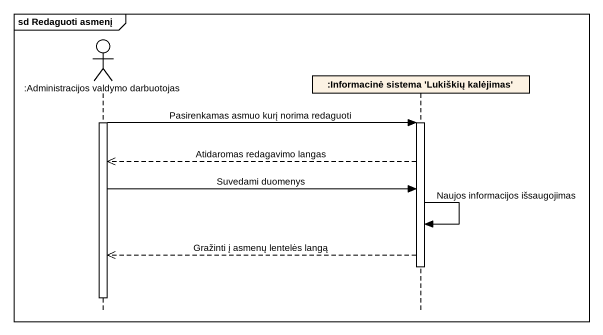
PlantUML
@startuml
mainframe sd Redaguoti asmenį
hide footbox
actor ":Administracijos valdymo darbuotojas" as Administracijos_valdymo
participant ":Informacinė sistema 'Lukiškių kalėjimas'" as Informacinė_sistema

activate Administracijos_valdymo
Administracijos_valdymo -> Informacinė_sistema : Pasirenkamas asmuo kurį norima redaguoti
activate Informacinė_sistema
Informacinė_sistema -->> Administracijos_valdymo : Atidaromas redagavimo langas
Administracijos_valdymo -> Informacinė_sistema : Suvedami duomenys
Informacinė_sistema -> Informacinė_sistema : Naujos informacijos išsaugojimas
Informacinė_sistema -->> Administracijos_valdymo : Gražinti į asmenų lentelės langą
deactivate Informacinė_sistema
deactivate Administracijos_valdymo
@enduml
